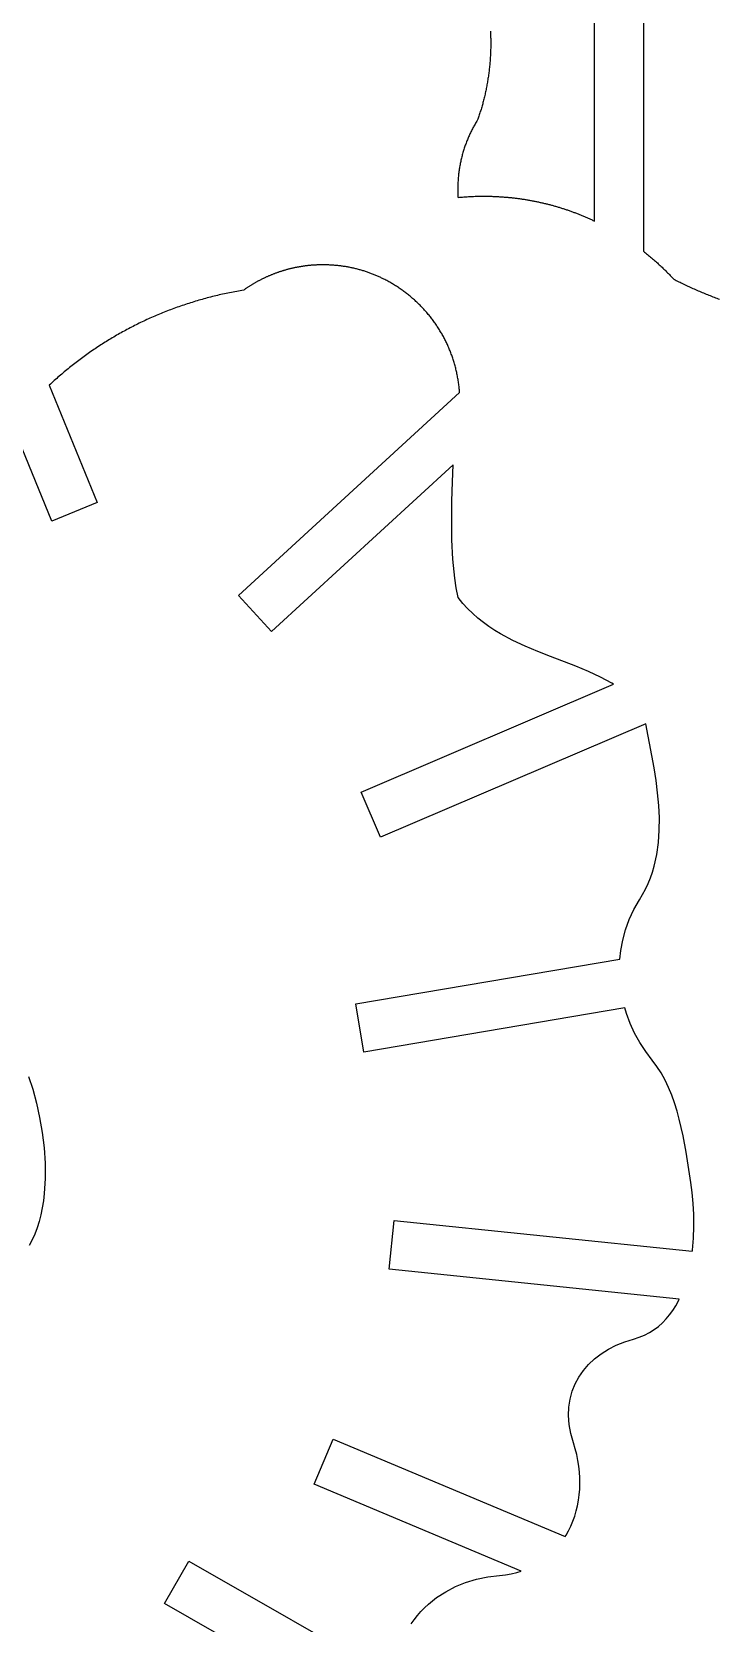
# Model space of a CAD drawing. Extents: x -331 to 1103, y -532 to 1751.
# Drawn here: x 307.1 to 477.9, y 508.9 to 904.9 of the extents above; entities that cross this region are included whole.
import ezdxf

# ---------------------------------------------------------------- set-up
doc = ezdxf.new("R2010")
doc.units = 0
doc.layers.add('Default_Layer', color=1, linetype='CONTINUOUS')

msp = doc.modelspace()

# ---------------------------------------------------------------- linework, layer by layer
at = {"layer": 'Default_Layer'}
for points in [[(421.23, 905.03), (421.24, 904.81), (421.25, 904.58), (421.26, 904.36), (421.26, 904.13), (421.27, 903.91), (421.28, 903.68), (421.28, 903.45), (421.29, 903.23), (421.29, 903), (421.3, 902.77), (421.3, 902.55), (421.3, 902.32), (421.3, 902.09), (421.3, 901.77), (421.3, 901.45), (421.29, 901.12), (421.29, 900.8), (421.28, 900.48), (421.27, 900.16), (421.26, 899.84), (421.24, 899.52), (421.23, 899.2), (421.21, 898.88), (421.19, 898.56), (421.17, 898.24), (421.15, 897.93), (421.13, 897.61), (421.1, 897.29), (421.08, 896.98), (421.05, 896.66), (421.02, 896.35), (420.98, 896.04), (420.95, 895.72), (420.92, 895.41), (420.88, 895.1), (420.84, 894.79), (420.8, 894.48), (420.76, 894.17), (420.72, 893.86), (420.67, 893.56), (420.62, 893.25), (420.58, 892.94), (420.53, 892.64), (420.48, 892.33), (420.42, 892.03), (420.37, 891.73), (420.31, 891.43), (420.26, 891.12), (420.2, 890.82), (420.14, 890.53), (420.07, 890.23), (420.01, 889.93), (419.95, 889.63), (419.88, 889.34), (419.81, 889.04), (419.74, 888.75), (419.67, 888.46), (419.6, 888.17), (419.53, 887.88), (419.45, 887.59), (419.37, 887.3), (419.3, 887.01), (419.22, 886.73), (419.13, 886.44), (419.05, 886.16), (418.97, 885.88), (418.88, 885.6), (418.8, 885.32), (418.71, 885.04), (418.62, 884.76), (418.53, 884.48), (418.44, 884.21), (418.34, 883.93), (418.25, 883.66), (418.15, 883.39), (418.06, 883.12), (417.96, 882.85), (417.82, 882.62), (417.68, 882.39), (417.54, 882.16), (417.4, 881.92), (417.27, 881.69), (417.13, 881.45), (417, 881.21), (416.87, 880.98), (416.75, 880.73), (416.62, 880.49), (416.5, 880.25), (416.38, 880), (416.26, 879.76), (416.14, 879.51), (416.02, 879.26), (415.91, 879.01), (415.8, 878.76), (415.69, 878.51), (415.58, 878.25), (415.48, 878), (415.37, 877.74), (415.27, 877.48), (415.17, 877.22), (415.08, 876.96), (414.98, 876.7), (414.89, 876.44), (414.8, 876.18), (414.71, 875.91), (414.63, 875.64), (414.54, 875.38), (414.46, 875.11), (414.38, 874.84), (414.3, 874.57), (414.23, 874.3), (414.16, 874.02), (414.09, 873.75), (414.02, 873.48), (413.95, 873.2), (413.89, 872.92), (413.83, 872.65), (413.77, 872.37), (413.71, 872.09), (413.66, 871.81), (413.61, 871.53), (413.56, 871.24), (413.51, 870.96), (413.47, 870.68), (413.43, 870.39), (413.39, 870.11), (413.35, 869.82), (413.31, 869.53), (413.28, 869.24), (413.25, 868.95), (413.23, 868.66), (413.2, 868.37), (413.18, 868.08), (413.16, 867.79), (413.14, 867.5), (413.13, 867.2), (413.12, 866.91), (413.11, 866.62), (413.1, 866.32), (413.1, 866.02), (413.1, 865.73), (413.1, 865.46), (413.1, 865.19), (413.1, 864.93), (413.11, 864.66), (413.12, 864.41), (413.13, 864.16), (413.14, 863.92), (413.16, 863.68), (413.52, 863.72), (413.89, 863.75), (414.26, 863.79), (414.64, 863.82), (415.02, 863.84), (415.41, 863.87), (415.8, 863.89), (416.2, 863.91), (416.6, 863.93), (417.01, 863.95), (417.42, 863.96), (417.83, 863.97), (418.24, 863.98), (418.66, 863.99), (419.07, 863.99), (419.49, 863.99), (419.73, 863.99), (419.96, 863.99), (420.2, 863.99), (420.43, 863.99), (420.67, 863.98), (420.9, 863.98), (421.13, 863.97), (421.37, 863.97), (421.6, 863.96), (421.83, 863.95), (422.07, 863.94), (422.3, 863.93), (422.53, 863.92), (422.76, 863.91), (423, 863.9), (423.23, 863.89), (423.46, 863.87), (423.69, 863.86), (423.92, 863.84), (424.15, 863.83), (424.38, 863.81), (424.61, 863.79), (424.84, 863.78), (425.07, 863.76), (425.3, 863.74), (425.53, 863.72), (425.76, 863.7), (425.99, 863.67), (426.22, 863.65), (426.45, 863.63), (426.67, 863.6), (426.9, 863.58), (427.13, 863.55), (427.36, 863.52), (427.58, 863.49), (427.81, 863.47), (428.04, 863.44), (428.26, 863.41), (428.49, 863.38), (428.71, 863.34), (428.94, 863.31), (429.16, 863.28), (429.39, 863.25), (429.61, 863.21), (429.84, 863.18), (430.06, 863.14), (430.28, 863.1), (430.51, 863.06), (430.73, 863.03), (430.95, 862.99), (431.17, 862.95), (431.4, 862.91), (431.62, 862.87), (431.84, 862.82), (432.06, 862.78), (432.28, 862.74), (432.5, 862.69), (432.72, 862.65), (432.94, 862.6), (433.16, 862.56), (433.38, 862.51), (433.59, 862.46), (433.81, 862.41), (434.03, 862.36), (434.25, 862.31), (434.46, 862.26), (434.68, 862.21), (434.9, 862.16), (435.11, 862.11), (435.33, 862.05), (435.54, 862), (435.76, 861.94), (435.97, 861.89), (436.19, 861.83), (436.4, 861.77), (436.61, 861.72), (436.83, 861.66), (437.04, 861.6), (437.25, 861.54), (437.46, 861.48), (437.67, 861.42), (437.88, 861.35), (438.09, 861.29), (438.3, 861.23), (438.51, 861.16), (438.72, 861.1), (438.93, 861.03), (439.14, 860.97), (439.35, 860.9), (439.56, 860.83), (439.76, 860.77), (439.97, 860.7), (440.18, 860.63), (440.38, 860.56), (440.59, 860.49), (440.79, 860.42), (441, 860.34), (441.2, 860.27), (441.4, 860.2), (441.61, 860.12), (441.81, 860.05), (442.01, 859.97), (442.22, 859.9), (442.42, 859.82), (442.62, 859.75), (442.82, 859.67), (443.02, 859.59), (443.22, 859.51), (443.42, 859.43), (443.62, 859.35), (443.81, 859.27), (444.01, 859.19), (444.21, 859.11), (444.41, 859.02), (444.6, 858.94), (444.8, 858.86), (444.99, 858.77), (445.19, 858.69), (445.38, 858.6), (445.58, 858.51), (445.77, 858.43), (445.96, 858.34), (446.15, 858.25), (446.35, 858.16), (446.54, 858.07), (446.73, 857.98), (446.92, 857.89), (447.11, 857.8), (447.11, 940.77)], [(459.29, 940.77), (459.29, 850.29), (459.55, 850.09), (459.81, 849.88), (460.06, 849.68), (460.32, 849.47), (460.57, 849.26), (460.82, 849.06), (461.07, 848.85), (461.32, 848.64), (461.56, 848.43), (461.81, 848.22), (462.05, 848.01), (462.29, 847.8), (462.53, 847.58), (462.77, 847.37), (463, 847.16), (463.24, 846.94), (463.47, 846.73), (463.71, 846.51), (463.94, 846.29), (464.17, 846.07), (464.4, 845.85), (464.63, 845.63), (464.85, 845.41), (465.08, 845.19), (465.3, 844.96), (465.53, 844.74), (465.75, 844.51), (465.97, 844.28), (466.19, 844.05), (466.41, 843.82), (466.63, 843.59), (466.84, 843.36), (467.16, 843.2), (467.47, 843.04), (467.78, 842.88), (468.1, 842.72), (468.41, 842.56), (468.73, 842.41), (469.04, 842.25), (469.36, 842.1), (469.68, 841.95), (470, 841.79), (470.32, 841.64), (470.64, 841.49), (470.96, 841.34), (471.28, 841.2), (471.61, 841.05), (471.93, 840.91), (472.25, 840.76), (472.58, 840.62), (472.91, 840.48), (473.23, 840.34), (473.56, 840.2), (473.89, 840.06), (474.22, 839.92), (474.55, 839.78), (474.88, 839.65), (475.22, 839.51), (475.55, 839.38), (475.88, 839.25), (476.22, 839.12), (476.55, 838.99), (476.89, 838.86), (477.23, 838.73), (477.56, 838.61), (477.9, 838.48), (478.24, 838.36)], [(401.49, 508.72), (402.24, 509.79), (403.05, 510.83), (403.9, 511.81), (404.81, 512.75), (405.78, 513.65), (407.84, 515.3), (410.09, 516.76), (412.5, 518.02), (415.06, 519.06), (417.75, 519.88), (420.57, 520.47), (423.49, 520.82), (424.98, 520.98), (426.42, 521.23), (427.8, 521.55), (428.89, 521.88), (377.38, 543.48), (382.09, 554.71), (439.85, 530.5), (440.04, 530.8), (440.68, 531.93), (441.25, 533.1), (441.76, 534.32), (442.21, 535.56), (442.59, 536.84), (442.91, 538.15), (443.16, 539.49), (443.34, 540.86), (443.46, 542.24), (443.51, 543.65), (443.49, 545.07), (443.4, 546.51), (443.24, 547.95), (443.01, 549.41), (442.71, 550.87), (442.34, 552.33), (441.89, 553.79), (441.24, 556.12), (440.84, 558.37), (440.68, 560.56), (440.76, 562.66), (441.06, 564.68), (441.57, 566.61), (442.3, 568.44), (443.23, 570.17), (444.35, 571.8), (445.65, 573.31), (447.13, 574.69), (448.77, 575.96), (450.58, 577.09), (452.54, 578.08), (454.64, 578.93), (456.87, 579.63), (458.27, 580.07), (459.58, 580.61), (460.81, 581.25), (461.96, 581.97), (463.04, 582.78), (464.04, 583.67), (464.97, 584.63), (465.83, 585.66), (466.63, 586.76), (467.35, 587.92), (468.02, 589.13), (468.21, 589.54), (396.01, 596.98), (397.26, 609.1), (471.47, 601.45), (471.51, 601.71), (471.77, 604.69), (471.87, 607.66), (471.84, 610.57), (471.69, 613.38), (471.43, 616.06), (471.09, 618.56), (469.91, 626.13), (469.16, 630.2), (468.22, 634.31), (467.67, 636.35), (467.04, 638.36), (466.35, 640.32), (465.57, 642.23), (464.7, 644.07), (463.74, 645.82), (462.67, 647.47), (461.49, 649.02), (459.86, 651.14), (458.39, 653.37), (457.11, 655.7), (456.01, 658.12), (455.09, 660.61), (454.69, 662), (389.75, 651.02), (387.71, 663.04), (453.45, 674.15), (453.67, 676.29), (454.15, 678.9), (454.85, 681.48), (455.77, 684.01), (456.92, 686.48), (458.29, 688.87), (459.09, 690.22), (459.81, 691.59), (460.45, 692.98), (461.02, 694.38), (461.52, 695.81), (461.94, 697.26), (462.6, 700.19), (463.03, 703.19), (463.23, 706.22), (463.26, 709.29), (463.11, 712.39), (462.83, 715.5), (462.44, 718.61), (461.95, 721.72), (461.4, 724.82), (459.87, 732.72), (393.83, 704.46), (389.03, 715.66), (451.88, 742.56), (451.46, 742.81), (448.59, 744.34), (445.6, 745.73), (442.51, 747.01), (436.2, 749.44), (433.02, 750.69), (429.87, 752.01), (426.78, 753.45), (423.77, 755.06), (422.3, 755.94), (420.87, 756.89), (419.48, 757.89), (418.12, 758.97), (416.81, 760.13), (415.54, 761.36), (414.33, 762.68), (413.17, 764.1), (412.74, 766.51), (412.39, 768.92), (411.9, 773.7), (411.65, 778.47), (411.59, 783.26), (411.65, 788.08), (411.81, 792.95), (411.95, 797.17), (366.74, 755.65), (358.5, 764.62), (413.54, 815.18), (413.52, 815.47), (413.5, 815.77), (413.47, 816.06), (413.44, 816.35), (413.41, 816.64), (413.38, 816.93), (413.34, 817.22), (413.3, 817.51), (413.26, 817.8), (413.22, 818.09), (413.17, 818.37), (413.12, 818.66), (413.07, 818.94), (413.02, 819.23), (412.96, 819.51), (412.9, 819.79), (412.84, 820.08), (412.78, 820.36), (412.72, 820.64), (412.65, 820.92), (412.58, 821.19), (412.51, 821.47), (412.44, 821.75), (412.36, 822.02), (412.28, 822.3), (412.2, 822.57), (412.12, 822.84), (412.04, 823.11), (411.95, 823.38), (411.86, 823.65), (411.77, 823.92), (411.68, 824.19), (411.58, 824.46), (411.48, 824.72), (411.38, 824.98), (411.28, 825.25), (411.18, 825.51), (411.07, 825.77), (410.96, 826.03), (410.85, 826.29), (410.74, 826.55), (410.63, 826.8), (410.51, 827.06), (410.39, 827.31), (410.27, 827.57), (410.15, 827.82), (410.02, 828.07), (409.9, 828.32), (409.77, 828.57), (409.64, 828.82), (409.51, 829.06), (409.37, 829.31), (409.23, 829.55), (409.1, 829.79), (408.96, 830.03), (408.81, 830.27), (408.67, 830.51), (408.52, 830.75), (408.38, 830.99), (408.23, 831.22), (408.07, 831.45), (407.92, 831.69), (407.77, 831.92), (407.61, 832.15), (407.45, 832.38), (407.29, 832.6), (407.13, 832.83), (406.96, 833.05), (406.79, 833.28), (406.63, 833.5), (406.46, 833.72), (406.29, 833.94), (406.11, 834.15), (405.94, 834.37), (405.76, 834.58), (405.58, 834.8), (405.4, 835.01), (405.22, 835.22), (405.04, 835.42), (404.85, 835.63), (404.66, 835.84), (404.47, 836.04), (404.28, 836.24), (404.09, 836.44), (403.9, 836.64), (403.7, 836.84), (403.51, 837.04), (403.31, 837.23), (403.11, 837.43), (402.9, 837.62), (402.7, 837.81), (402.5, 838), (402.29, 838.18), (402.08, 838.37), (401.87, 838.55), (401.66, 838.73), (401.45, 838.91), (401.23, 839.09), (401.02, 839.27), (400.8, 839.44), (400.58, 839.62), (400.36, 839.79), (400.14, 839.96), (399.92, 840.13), (399.69, 840.3), (399.47, 840.46), (399.24, 840.62), (399.01, 840.78), (398.78, 840.94), (398.55, 841.1), (398.31, 841.26), (398.08, 841.41), (397.84, 841.57), (397.61, 841.72), (397.37, 841.87), (397.13, 842.01), (396.89, 842.16), (396.65, 842.3), (396.4, 842.44), (396.16, 842.58), (395.91, 842.72), (395.66, 842.86), (395.41, 842.99), (395.16, 843.12), (394.91, 843.25), (394.66, 843.38), (394.4, 843.51), (394.15, 843.63), (393.95, 843.73), (393.75, 843.82), (393.54, 843.92), (393.34, 844.01), (393.14, 844.1), (392.93, 844.19), (392.72, 844.28), (392.51, 844.37), (392.31, 844.45), (392.1, 844.54), (391.88, 844.62), (391.67, 844.7), (391.46, 844.78), (391.25, 844.86), (391.03, 844.94), (390.81, 845.02), (390.6, 845.09), (390.38, 845.16), (390.16, 845.24), (389.94, 845.31), (389.72, 845.38), (389.5, 845.45), (389.28, 845.51), (389.06, 845.58), (388.83, 845.64), (388.61, 845.7), (388.38, 845.76), (388.16, 845.82), (387.93, 845.88), (387.7, 845.94), (387.47, 845.99), (387.24, 846.05), (387.01, 846.1), (386.78, 846.15), (386.55, 846.2), (386.32, 846.24), (386.09, 846.29), (385.85, 846.33), (385.62, 846.38), (385.38, 846.42), (385.15, 846.46), (384.91, 846.5), (384.67, 846.53), (384.44, 846.57), (384.2, 846.6), (383.96, 846.63), (383.72, 846.66), (383.48, 846.69), (383.24, 846.72), (383, 846.74), (382.76, 846.76), (382.51, 846.78), (382.27, 846.8), (382.03, 846.82), (381.78, 846.84), (381.54, 846.85), (381.29, 846.87), (381.05, 846.88), (380.8, 846.89), (380.56, 846.9), (380.31, 846.9), (380.06, 846.91), (379.81, 846.91), (379.57, 846.91), (379.39, 846.91), (379.22, 846.91), (379.05, 846.91), (378.87, 846.9), (378.7, 846.9), (378.53, 846.89), (378.36, 846.89), (378.19, 846.88), (378.01, 846.88), (377.84, 846.87), (377.67, 846.86), (377.5, 846.85), (377.33, 846.84), (377.16, 846.83), (376.99, 846.81), (376.82, 846.8), (376.65, 846.79), (376.48, 846.77), (376.31, 846.76), (376.14, 846.74), (375.97, 846.72), (375.81, 846.71), (375.64, 846.69), (375.47, 846.67), (375.3, 846.65), (375.13, 846.63), (374.97, 846.6), (374.8, 846.58), (374.63, 846.56), (374.47, 846.53), (374.3, 846.51), (374.14, 846.48), (373.97, 846.45), (373.8, 846.43), (373.64, 846.4), (373.47, 846.37), (373.31, 846.34), (373.15, 846.31), (372.98, 846.28), (372.82, 846.24), (372.66, 846.21), (372.49, 846.18), (372.33, 846.14), (372.17, 846.11), (372.01, 846.07), (371.84, 846.03), (371.68, 846), (371.52, 845.96), (371.36, 845.92), (371.2, 845.88), (371.04, 845.84), (370.88, 845.8), (370.72, 845.75), (370.56, 845.71), (370.4, 845.67), (370.24, 845.62), (370.09, 845.58), (369.93, 845.53), (369.77, 845.48), (369.61, 845.44), (369.46, 845.39), (369.3, 845.34), (369.14, 845.29), (368.99, 845.24), (368.83, 845.19), (368.68, 845.14), (368.52, 845.09), (368.37, 845.03), (368.21, 844.98), (368.06, 844.92), (367.91, 844.87), (367.75, 844.81), (367.6, 844.76), (367.45, 844.7), (367.3, 844.64), (367.15, 844.58), (367, 844.52), (366.84, 844.46), (366.69, 844.4), (366.54, 844.34), (366.39, 844.28), (366.25, 844.21), (366.1, 844.15), (365.95, 844.09), (365.8, 844.02), (365.65, 843.96), (365.51, 843.89), (365.36, 843.82), (365.21, 843.75), (365.07, 843.69), (364.92, 843.62), (364.78, 843.55), (364.63, 843.48), (364.49, 843.41), (364.34, 843.34), (364.2, 843.26), (364.06, 843.19), (363.91, 843.12), (363.77, 843.04), (363.63, 842.97), (363.49, 842.89), (363.35, 842.82), (363.21, 842.74), (363.07, 842.66), (362.93, 842.58), (362.79, 842.51), (362.65, 842.43), (362.51, 842.35), (362.37, 842.27), (362.24, 842.18), (362.1, 842.1), (361.96, 842.02), (361.83, 841.94), (361.69, 841.85), (361.56, 841.77), (361.42, 841.69), (361.29, 841.6), (361.15, 841.51), (361.02, 841.43), (360.89, 841.34), (360.76, 841.25), (360.63, 841.16), (360.49, 841.07), (360.36, 840.99), (360.23, 840.9), (360.1, 840.8), (359.97, 840.71), (359.85, 840.62), (359.4, 840.55), (358.96, 840.47), (358.52, 840.39), (358.08, 840.31), (357.64, 840.23), (357.2, 840.15), (356.77, 840.06), (356.33, 839.98), (355.89, 839.89), (355.46, 839.8), (355.03, 839.7), (354.59, 839.61), (354.16, 839.51), (353.73, 839.41), (353.3, 839.31), (352.87, 839.21), (352.44, 839.11), (352.02, 839), (351.59, 838.89), (351.16, 838.78), (350.74, 838.67), (350.32, 838.56), (349.89, 838.44), (349.47, 838.32), (349.05, 838.2), (348.63, 838.08), (348.21, 837.96), (347.8, 837.83), (347.38, 837.71), (346.96, 837.58), (346.55, 837.45), (346.13, 837.32), (345.72, 837.18), (345.31, 837.05), (344.9, 836.91), (344.49, 836.77), (344.08, 836.63), (343.67, 836.49), (343.26, 836.34), (342.86, 836.2), (342.45, 836.05), (342.05, 835.9), (341.64, 835.75), (341.24, 835.6), (340.84, 835.44), (340.44, 835.28), (340.04, 835.13), (339.64, 834.96), (339.25, 834.8), (338.85, 834.64), (338.46, 834.47), (338.06, 834.31), (337.67, 834.14), (337.28, 833.97), (336.89, 833.8), (336.5, 833.62), (336.11, 833.45), (335.72, 833.27), (335.34, 833.09), (334.95, 832.91), (334.57, 832.73), (334.18, 832.54), (333.8, 832.36), (333.42, 832.17), (333.04, 831.98), (332.66, 831.79), (332.28, 831.6), (331.91, 831.41), (331.53, 831.21), (331.16, 831.01), (330.78, 830.81), (330.41, 830.61), (330.04, 830.41), (329.67, 830.21), (329.3, 830), (328.93, 829.8), (328.57, 829.59), (328.2, 829.38), (327.84, 829.17), (327.47, 828.95), (327.11, 828.74), (326.75, 828.52), (326.39, 828.31), (326.03, 828.09), (325.67, 827.87), (325.32, 827.64), (324.96, 827.42), (324.61, 827.19), (324.26, 826.97), (323.9, 826.74), (323.55, 826.51), (323.2, 826.28), (322.86, 826.04), (322.51, 825.81), (322.16, 825.57), (321.82, 825.34), (321.48, 825.1), (321.13, 824.86), (320.79, 824.61), (320.45, 824.37), (320.11, 824.12), (319.78, 823.88), (319.44, 823.63), (319.11, 823.38), (318.77, 823.13), (318.44, 822.88), (318.11, 822.62), (317.78, 822.37), (317.45, 822.11), (317.12, 821.85), (316.8, 821.59), (316.47, 821.33), (316.15, 821.07), (315.82, 820.81), (315.5, 820.54), (315.18, 820.28), (314.86, 820.01), (314.55, 819.74), (314.23, 819.47), (313.92, 819.19), (313.6, 818.92), (313.29, 818.65), (312.98, 818.37), (312.67, 818.09), (312.36, 817.81), (312.05, 817.53), (311.75, 817.25), (311.44, 816.97), (323.39, 787.74), (312.11, 783.13), (312.11, 783.13), (302.3, 807.12)], [(306.26, 644.94), (307.31, 641.76), (308.25, 638.34), (309.04, 634.74), (309.68, 631.01), (310.13, 627.2), (310.38, 623.37), (310.41, 619.57), (310.19, 615.85), (309.98, 614.04), (309.7, 612.27), (309.35, 610.55), (308.93, 608.89), (308.43, 607.29), (307.85, 605.75), (307.19, 604.29), (306.44, 602.92)], [(396.72, 481.35), (340.08, 513.79), (346.13, 524.36), (397.49, 494.95)]]:
    msp.add_lwpolyline(points, dxfattribs=at)

doc.saveas('drawing.dxf')
